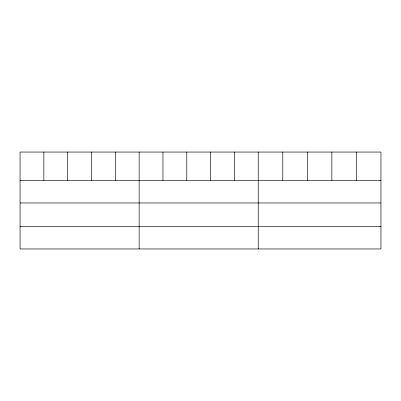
<?xml version="1.0" encoding="UTF-8"?>
<svg xmlns="http://www.w3.org/2000/svg" width="401" height="401" viewBox="0 0 401 401"><rect width="100%" height="100%" fill="white"/><g stroke="black" fill="none" stroke-linecap="round" stroke-linejoin="round"><path stroke-width="0.6" d="M380.95 202.976L380.95 152.054L20.05 152.054L20.05 248.946L380.95 248.946L380.95 202.976L20.05 202.976M20.05 180.335L380.95 180.335M20.05 226.304L380.95 226.304M356.409 152.054L356.409 180.335M331.868 152.054L331.868 180.335M307.326 152.054L307.326 180.335M282.785 152.054L282.785 180.335M258.244 152.054L258.244 248.946M234.425 152.054L234.425 180.335M210.605 152.054L210.605 180.335M186.786 152.054L186.786 180.335M162.966 152.054L162.966 180.335M139.147 152.054L139.147 248.946M115.328 152.054L115.328 180.335M91.508 152.054L91.508 180.335M67.689 152.054L67.689 180.335M43.869 152.054L43.869 180.335"/></g></svg>
